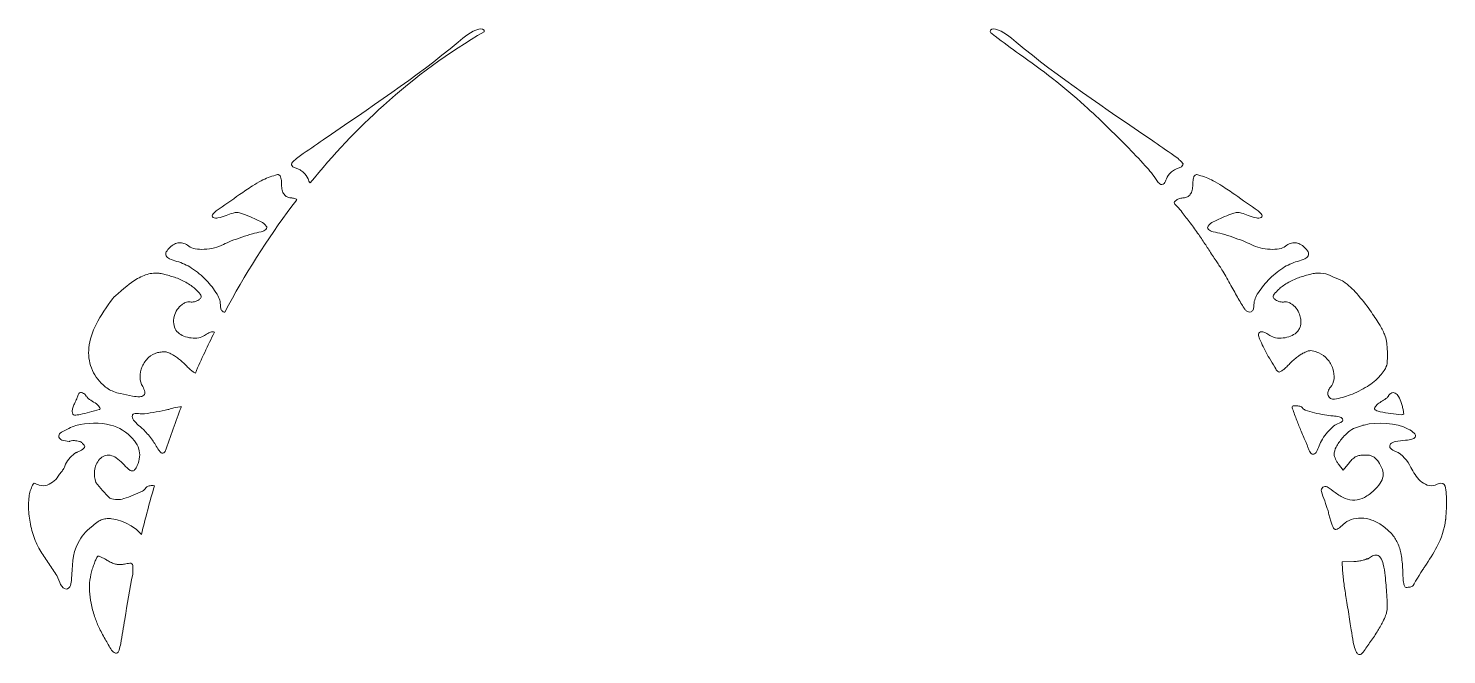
# Model space of a CAD drawing. Header units: millimetres. Extents: x 416 to 874, y -1963 to 60.
# Drawn here: x 447.8 to 842.2, y -1623.9 to -1449.8 of the extents above; entities that cross this region are included whole.
import ezdxf

# ---------------------------------------------------------------- set-up
doc = ezdxf.new("R2010")
doc.units = ezdxf.units.MM
doc.header["$MEASUREMENT"] = 0
doc.layers.add('Layer 1', color=7, linetype='Continuous')

msp = doc.modelspace()

# ---------------------------------------------------------------- linework, layer by layer
at = {"layer": 'Layer 1', "lineweight": 0}
for points, knots in [([(574.6, -1450.73), (574.6, -1450.75), (574.59, -1450.76), (574.58, -1450.78), (564.8, -1456.43), (555.37, -1463.32), (546.55, -1471.27), (539.36, -1477.74), (532.52, -1484.97), (526.14, -1492.81), (525.88, -1492.49), (525.74, -1492.07), (525.58, -1491.68), (525.3, -1491.01), (524.87, -1490.41), (524.35, -1489.91), (524.05, -1489.62), (523.72, -1489.37), (523.36, -1489.16), (522.74, -1488.79), (521.21, -1488.6), (520.96, -1487.81), (520.9, -1487.62), (520.95, -1487.41), (521.08, -1487.26), (521.36, -1486.93), (521.67, -1486.63), (521.99, -1486.35), (522.46, -1485.93), (522.96, -1485.55), (523.48, -1485.19), (525.57, -1483.74), (527.66, -1482.29), (529.75, -1480.85), (542.52, -1472.05), (555.42, -1463.63), (567.35, -1453.62), (569.09, -1452.16), (570.89, -1450.64), (573.07, -1450.02), (573.73, -1449.83), (574.76, -1450.06), (574.6, -1450.73)], [0, 0, 0, 0, 1, 1, 1, 2, 2, 2, 3, 3, 3, 4, 4, 4, 5, 5, 5, 6, 6, 6, 7, 7, 7, 8, 8, 8, 9, 9, 9, 10, 10, 10, 11, 11, 11, 12, 12, 12, 13, 13, 13, 14, 14, 14, 14]), ([(741.53, -1471.27), (735.73, -1466.05), (729.67, -1461.29), (723.43, -1457.03), (721.17, -1455.35), (718.9, -1453.68), (716.64, -1451.98), (716.33, -1451.74), (716.02, -1451.51), (715.71, -1451.27), (715.52, -1451.13), (715.31, -1450.96), (715.26, -1450.73), (715.1, -1450.06), (716.13, -1449.83), (716.79, -1450.02), (718.97, -1450.64), (720.77, -1452.16), (722.51, -1453.62), (734.44, -1463.63), (747.34, -1472.05), (760.11, -1480.85), (762.21, -1482.29), (764.3, -1483.74), (766.39, -1485.19), (766.9, -1485.55), (767.4, -1485.93), (767.87, -1486.35), (768.2, -1486.63), (768.5, -1486.93), (768.78, -1487.26), (768.92, -1487.41), (768.96, -1487.62), (768.9, -1487.81), (768.65, -1488.6), (767.13, -1488.79), (766.51, -1489.16), (766.15, -1489.37), (765.81, -1489.62), (765.51, -1489.91), (764.99, -1490.41), (764.56, -1491.01), (764.28, -1491.68), (764.1, -1492.11), (763.97, -1492.57), (763.65, -1492.91), (762.83, -1493.77), (762.05, -1492.78), (761.61, -1492.1), (760.66, -1490.65), (759.59, -1489.28), (758.42, -1488.01), (755, -1484.27), (751.44, -1480.66), (747.77, -1477.17), (745.72, -1475.14), (743.64, -1473.17), (741.53, -1471.27)], [0, 0, 0, 0, 1, 1, 1, 2, 2, 2, 3, 3, 3, 4, 4, 4, 5, 5, 5, 6, 6, 6, 7, 7, 7, 8, 8, 8, 9, 9, 9, 10, 10, 10, 11, 11, 11, 12, 12, 12, 13, 13, 13, 14, 14, 14, 15, 15, 15, 16, 16, 16, 17, 17, 17, 18, 18, 18, 19, 19, 19, 19]), ([(486.18, -1511.98), (486.44, -1511.51), (486.77, -1511.08), (487.16, -1510.71), (487.54, -1510.35), (487.97, -1510.04), (488.44, -1509.79), (488.85, -1509.58), (489.3, -1509.45), (489.75, -1509.42), (490.2, -1509.39), (490.65, -1509.45), (491.08, -1509.61), (491.56, -1509.78), (492.01, -1510.03), (492.41, -1510.34), (492.93, -1510.73), (493.53, -1510.99), (494.17, -1511.09), (495.02, -1511.23), (495.88, -1511.29), (496.74, -1511.25), (497.69, -1511.21), (498.63, -1511.08), (499.54, -1510.85), (500.41, -1510.64), (501.25, -1510.33), (502.05, -1509.93), (502.76, -1509.56), (503.5, -1509.23), (504.25, -1508.93), (505.2, -1508.56), (506.17, -1508.21), (507.14, -1507.88), (508.13, -1507.54), (509.12, -1507.23), (510.12, -1506.95), (510.92, -1506.72), (511.74, -1506.52), (512.57, -1506.36), (513.06, -1506.27), (513.51, -1506.04), (513.89, -1505.71), (514.15, -1505.48), (514.2, -1505.08), (513.98, -1504.79), (513.6, -1504.28), (513.1, -1503.87), (512.54, -1503.58), (511.51, -1503.06), (510.45, -1502.58), (509.38, -1502.14), (508.63, -1501.83), (507.86, -1501.54), (507.09, -1501.27), (506.7, -1501.13), (506.29, -1501.05), (505.88, -1501.03), (505.49, -1501.01), (505.11, -1501.06), (504.73, -1501.17), (504.09, -1501.37), (503.45, -1501.58), (502.82, -1501.82), (502.08, -1502.11), (501.33, -1502.33), (500.55, -1502.51), (500.1, -1502.61), (499.62, -1502.56), (499.19, -1502.37), (499.06, -1502.31), (498.97, -1502.2), (498.93, -1502.06), (498.89, -1501.92), (498.91, -1501.78), (498.99, -1501.66), (499.28, -1501.24), (499.65, -1500.87), (500.06, -1500.58), (502.21, -1499.06), (504.37, -1497.55), (506.53, -1496.05), (507.72, -1495.22), (508.93, -1494.41), (510.16, -1493.63), (510.95, -1493.12), (511.77, -1492.63), (512.59, -1492.18), (513.21, -1491.84), (513.84, -1491.55), (514.5, -1491.32), (515.19, -1491.08), (515.87, -1490.84), (516.56, -1490.6), (516.73, -1490.54), (516.91, -1490.5), (517.08, -1490.48), (517.2, -1490.46), (517.32, -1490.48), (517.42, -1490.54), (517.56, -1490.63), (517.69, -1490.73), (517.8, -1490.84), (517.88, -1490.92), (517.94, -1491.02), (517.97, -1491.13), (518.03, -1491.34), (518.07, -1491.54), (518.11, -1491.75), (518.15, -1492), (518.18, -1492.25), (518.2, -1492.51), (518.23, -1492.78), (518.24, -1493.05), (518.24, -1493.32), (518.24, -1493.83), (518.29, -1494.33), (518.41, -1494.82), (518.51, -1495.23), (518.68, -1495.62), (518.93, -1495.96), (519.14, -1496.26), (519.43, -1496.51), (519.75, -1496.68), (520.08, -1496.85), (520.45, -1496.94), (520.82, -1496.95), (520.97, -1496.95), (521.12, -1496.96), (521.27, -1496.99), (521.45, -1497.03), (521.64, -1497.08), (521.81, -1497.13), (522, -1497.19), (522.17, -1497.26), (522.35, -1497.33), (522.4, -1497.35), (522.45, -1497.39), (522.5, -1497.41), (522.04, -1498.02), (521.57, -1498.63), (521.11, -1499.24), (514.22, -1508.43), (507.99, -1518.27), (502.43, -1528.71), (502.29, -1528.71), (502.16, -1528.68), (502.03, -1528.62), (501.78, -1528.5), (501.58, -1528.3), (501.47, -1528.06), (501.33, -1527.77), (501.26, -1527.45), (501.26, -1527.13), (501.26, -1525.93), (500.93, -1524.75), (500.3, -1523.73), (499.43, -1522.33), (498.41, -1521.02), (497.26, -1519.84), (496.03, -1518.58), (494.67, -1517.45), (493.21, -1516.47), (491.95, -1515.63), (490.56, -1515), (489.09, -1514.61), (488.4, -1514.43), (487.72, -1514.19), (487.07, -1513.9), (486.67, -1513.72), (486.35, -1513.41), (486.16, -1513.02), (486, -1512.69), (486, -1512.3), (486.18, -1511.98)], [0, 0, 0, 0, 1, 1, 1, 2, 2, 2, 3, 3, 3, 4, 4, 4, 5, 5, 5, 6, 6, 6, 7, 7, 7, 8, 8, 8, 9, 9, 9, 10, 10, 10, 11, 11, 11, 12, 12, 12, 13, 13, 13, 14, 14, 14, 15, 15, 15, 16, 16, 16, 17, 17, 17, 18, 18, 18, 19, 19, 19, 20, 20, 20, 21, 21, 21, 22, 22, 22, 23, 23, 23, 24, 24, 24, 25, 25, 25, 26, 26, 26, 27, 27, 27, 28, 28, 28, 29, 29, 29, 30, 30, 30, 31, 31, 31, 32, 32, 32, 33, 33, 33, 34, 34, 34, 35, 35, 35, 36, 36, 36, 37, 37, 37, 38, 38, 38, 39, 39, 39, 40, 40, 40, 41, 41, 41, 42, 42, 42, 43, 43, 43, 44, 44, 44, 45, 45, 45, 46, 46, 46, 47, 47, 47, 48, 48, 48, 49, 49, 49, 50, 50, 50, 51, 51, 51, 52, 52, 52, 53, 53, 53, 54, 54, 54, 55, 55, 55, 56, 56, 56, 57, 57, 57, 58, 58, 58, 58]), ([(770.11, -1496.68), (770.44, -1496.51), (770.72, -1496.26), (770.93, -1495.96), (771.18, -1495.62), (771.36, -1495.23), (771.45, -1494.82), (771.57, -1494.33), (771.63, -1493.83), (771.63, -1493.32), (771.63, -1493.05), (771.64, -1492.78), (771.66, -1492.51), (771.68, -1492.25), (771.71, -1492), (771.75, -1491.75), (771.79, -1491.54), (771.84, -1491.34), (771.89, -1491.13), (771.92, -1491.02), (771.98, -1490.92), (772.06, -1490.84), (772.18, -1490.73), (772.31, -1490.63), (772.45, -1490.54), (772.55, -1490.48), (772.67, -1490.46), (772.78, -1490.48), (772.96, -1490.5), (773.13, -1490.54), (773.3, -1490.6), (773.99, -1490.84), (774.67, -1491.08), (775.36, -1491.32), (776.02, -1491.55), (776.66, -1491.84), (777.27, -1492.18), (778.1, -1492.63), (778.91, -1493.12), (779.71, -1493.63), (780.93, -1494.41), (782.14, -1495.22), (783.34, -1496.05), (785.5, -1497.55), (787.65, -1499.06), (789.8, -1500.58), (790.22, -1500.87), (790.58, -1501.24), (790.87, -1501.66), (790.95, -1501.78), (790.97, -1501.92), (790.94, -1502.06), (790.9, -1502.2), (790.8, -1502.31), (790.67, -1502.37), (790.25, -1502.56), (789.77, -1502.61), (789.31, -1502.51), (788.54, -1502.33), (787.78, -1502.11), (787.04, -1501.82), (786.41, -1501.58), (785.77, -1501.37), (785.13, -1501.17), (784.76, -1501.06), (784.37, -1501.01), (783.98, -1501.03), (783.57, -1501.05), (783.16, -1501.13), (782.77, -1501.27), (782, -1501.54), (781.24, -1501.83), (780.48, -1502.14), (779.41, -1502.58), (778.36, -1503.06), (777.33, -1503.58), (776.76, -1503.87), (776.27, -1504.28), (775.88, -1504.79), (775.67, -1505.08), (775.71, -1505.48), (775.98, -1505.71), (776.35, -1506.04), (776.81, -1506.27), (777.3, -1506.36), (778.12, -1506.52), (778.94, -1506.72), (779.75, -1506.95), (780.74, -1507.23), (781.74, -1507.54), (782.72, -1507.88), (783.69, -1508.21), (784.66, -1508.56), (785.62, -1508.93), (786.37, -1509.23), (787.1, -1509.56), (787.82, -1509.93), (788.61, -1510.33), (789.45, -1510.64), (790.32, -1510.85), (791.24, -1511.08), (792.18, -1511.21), (793.12, -1511.25), (793.98, -1511.29), (794.84, -1511.23), (795.69, -1511.09), (796.33, -1510.99), (796.93, -1510.73), (797.45, -1510.34), (797.86, -1510.03), (798.31, -1509.78), (798.78, -1509.61), (799.21, -1509.45), (799.66, -1509.39), (800.11, -1509.42), (800.57, -1509.45), (801.01, -1509.58), (801.42, -1509.79), (801.89, -1510.04), (802.32, -1510.35), (802.71, -1510.71), (803.1, -1511.08), (803.43, -1511.51), (803.68, -1511.98), (803.86, -1512.3), (803.87, -1512.69), (803.7, -1513.02), (803.51, -1513.41), (803.19, -1513.72), (802.79, -1513.9), (802.14, -1514.19), (801.46, -1514.43), (800.77, -1514.61), (799.31, -1515), (797.91, -1515.63), (796.65, -1516.47), (795.19, -1517.45), (793.83, -1518.58), (792.61, -1519.84), (791.46, -1521.02), (790.44, -1522.33), (789.57, -1523.73), (788.93, -1524.75), (788.6, -1525.93), (788.6, -1527.13), (788.6, -1527.45), (788.53, -1527.77), (788.4, -1528.06), (788.28, -1528.3), (788.08, -1528.5), (787.84, -1528.62), (787.6, -1528.73), (787.33, -1528.74), (787.08, -1528.66), (786.8, -1528.57), (786.54, -1528.4), (786.34, -1528.18), (786.17, -1528), (786.02, -1527.8), (785.88, -1527.6), (785.59, -1527.14), (785.31, -1526.68), (785.02, -1526.21), (784.69, -1525.66), (784.36, -1525.1), (784.04, -1524.54), (783.7, -1523.93), (783.37, -1523.33), (783.04, -1522.72), (782.69, -1522.07), (782.33, -1521.43), (781.97, -1520.79), (781.58, -1520.1), (781.19, -1519.43), (780.8, -1518.75), (780.43, -1518.13), (780.07, -1517.52), (779.69, -1516.91), (779.43, -1516.47), (779.16, -1516.04), (778.87, -1515.62), (778.61, -1515.23), (778.34, -1514.83), (778.08, -1514.44), (777.75, -1513.94), (777.43, -1513.44), (777.1, -1512.94), (776.76, -1512.43), (776.43, -1511.92), (776.09, -1511.4), (775.8, -1510.95), (775.51, -1510.5), (775.22, -1510.05), (774.58, -1509.07), (773.93, -1508.1), (773.26, -1507.14), (772.5, -1506.06), (771.72, -1504.98), (770.93, -1503.92), (770.2, -1502.94), (769.46, -1501.97), (768.71, -1501.01), (768.25, -1500.43), (767.77, -1499.88), (767.25, -1499.35), (767.04, -1499.13), (766.84, -1498.91), (766.64, -1498.67), (766.55, -1498.56), (766.49, -1498.42), (766.48, -1498.27), (766.46, -1498.15), (766.51, -1498.03), (766.6, -1497.94), (766.74, -1497.8), (766.9, -1497.67), (767.07, -1497.57), (767.21, -1497.48), (767.36, -1497.4), (767.51, -1497.33), (767.69, -1497.26), (767.87, -1497.19), (768.05, -1497.13), (768.23, -1497.08), (768.41, -1497.03), (768.59, -1496.99), (768.74, -1496.96), (768.89, -1496.95), (769.05, -1496.95), (769.42, -1496.94), (769.78, -1496.85), (770.11, -1496.68)], [0, 0, 0, 0, 1, 1, 1, 2, 2, 2, 3, 3, 3, 4, 4, 4, 5, 5, 5, 6, 6, 6, 7, 7, 7, 8, 8, 8, 9, 9, 9, 10, 10, 10, 11, 11, 11, 12, 12, 12, 13, 13, 13, 14, 14, 14, 15, 15, 15, 16, 16, 16, 17, 17, 17, 18, 18, 18, 19, 19, 19, 20, 20, 20, 21, 21, 21, 22, 22, 22, 23, 23, 23, 24, 24, 24, 25, 25, 25, 26, 26, 26, 27, 27, 27, 28, 28, 28, 29, 29, 29, 30, 30, 30, 31, 31, 31, 32, 32, 32, 33, 33, 33, 34, 34, 34, 35, 35, 35, 36, 36, 36, 37, 37, 37, 38, 38, 38, 39, 39, 39, 40, 40, 40, 41, 41, 41, 42, 42, 42, 43, 43, 43, 44, 44, 44, 45, 45, 45, 46, 46, 46, 47, 47, 47, 48, 48, 48, 49, 49, 49, 50, 50, 50, 51, 51, 51, 52, 52, 52, 53, 53, 53, 54, 54, 54, 55, 55, 55, 56, 56, 56, 57, 57, 57, 58, 58, 58, 59, 59, 59, 60, 60, 60, 61, 61, 61, 62, 62, 62, 63, 63, 63, 64, 64, 64, 65, 65, 65, 66, 66, 66, 67, 67, 67, 68, 68, 68, 69, 69, 69, 70, 70, 70, 71, 71, 71, 72, 72, 72, 73, 73, 73, 74, 74, 74, 75, 75, 75, 76, 76, 76, 77, 77, 77, 77]), ([(464.65, -1538.61), (464.91, -1536.35), (465.58, -1534.15), (466.64, -1532.13), (467.97, -1529.59), (469.54, -1527.17), (471.32, -1524.92), (471.79, -1524.32), (475.21, -1521.43), (476.45, -1520.51), (477.55, -1519.69), (478.75, -1519.01), (480.02, -1518.5), (481.11, -1518.05), (482.28, -1517.83), (483.45, -1517.85), (483.77, -1517.85), (484.08, -1517.88), (484.39, -1517.94), (484.86, -1518.03), (485.33, -1518.13), (485.79, -1518.24), (486.31, -1518.37), (486.83, -1518.51), (487.35, -1518.67), (487.86, -1518.82), (488.36, -1518.98), (488.86, -1519.16), (489.37, -1519.35), (489.88, -1519.56), (490.37, -1519.8), (490.91, -1520.06), (491.44, -1520.35), (491.96, -1520.65), (492.45, -1520.94), (492.93, -1521.25), (493.4, -1521.58), (493.76, -1521.84), (494.09, -1522.12), (494.4, -1522.44), (494.81, -1522.84), (495.2, -1523.26), (495.59, -1523.68), (495.74, -1523.85), (495.85, -1524.04), (495.91, -1524.26), (495.95, -1524.42), (495.91, -1524.6), (495.8, -1524.73), (495.62, -1524.94), (495.42, -1525.13), (495.2, -1525.3), (495.03, -1525.42), (494.85, -1525.53), (494.66, -1525.61), (494.44, -1525.7), (494.23, -1525.77), (494, -1525.82), (493.79, -1525.87), (493.57, -1525.9), (493.34, -1525.91), (493.16, -1525.92), (492.97, -1525.9), (492.78, -1525.85), (492.58, -1525.8), (492.36, -1525.79), (492.16, -1525.83), (491.91, -1525.87), (491.66, -1525.95), (491.43, -1526.06), (491.16, -1526.18), (490.9, -1526.34), (490.66, -1526.52), (490.38, -1526.73), (490.12, -1526.95), (489.88, -1527.19), (489.38, -1527.69), (488.99, -1528.27), (488.7, -1528.9), (488.42, -1529.55), (488.25, -1530.24), (488.21, -1530.95), (488.17, -1531.61), (488.25, -1532.28), (488.46, -1532.91), (488.65, -1533.48), (488.99, -1533.99), (489.43, -1534.4), (489.91, -1534.83), (490.45, -1535.16), (491.05, -1535.39), (491.71, -1535.65), (492.41, -1535.82), (493.12, -1535.9), (493.81, -1535.97), (494.5, -1535.95), (495.19, -1535.85), (495.76, -1535.75), (496.31, -1535.53), (496.78, -1535.2), (497.17, -1534.93), (497.57, -1534.69), (498, -1534.48), (498.32, -1534.33), (498.66, -1534.22), (499.02, -1534.19), (499.21, -1534.16), (499.4, -1534.2), (499.57, -1534.28), (497.71, -1538), (495.94, -1541.79), (494.26, -1545.64), (494.02, -1545.53), (493.79, -1545.4), (493.57, -1545.25), (493.28, -1545.06), (493.01, -1544.85), (492.75, -1544.61), (492.46, -1544.35), (492.18, -1544.07), (491.91, -1543.78), (491.61, -1543.45), (491.29, -1543.14), (490.97, -1542.84), (490.6, -1542.5), (490.23, -1542.18), (489.84, -1541.87), (489.47, -1541.58), (489.1, -1541.3), (488.71, -1541.03), (488.41, -1540.81), (488.1, -1540.62), (487.77, -1540.46), (487.37, -1540.25), (486.95, -1540.06), (486.53, -1539.9), (486.25, -1539.79), (485.96, -1539.73), (485.66, -1539.72), (485.45, -1539.72), (485.24, -1539.75), (485.03, -1539.79), (484.6, -1539.81), (484.17, -1539.87), (483.75, -1539.98), (482.82, -1540.21), (481.96, -1540.68), (481.26, -1541.34), (480.5, -1542.05), (479.9, -1542.9), (479.48, -1543.85), (479.07, -1544.78), (478.86, -1545.79), (478.86, -1546.81), (478.86, -1547.74), (479.12, -1548.64), (479.61, -1549.43), (479.88, -1549.87), (480.08, -1550.35), (480.2, -1550.85), (480.27, -1551.2), (480.16, -1551.56), (479.91, -1551.8), (479.61, -1552.08), (479.21, -1552.24), (478.8, -1552.24), (478.13, -1552.24), (477.46, -1552.18), (476.8, -1552.06), (475.66, -1551.84), (474.53, -1551.62), (473.4, -1551.37), (472.74, -1551.22), (472.08, -1551.03), (471.45, -1550.79), (470.95, -1550.6), (470.47, -1550.35), (470.02, -1550.06), (469.51, -1549.72), (469.04, -1549.35), (468.59, -1548.95), (467.16, -1547.65), (466.06, -1546.04), (465.36, -1544.23), (464.68, -1542.44), (464.43, -1540.52), (464.65, -1538.61)], [0, 0, 0, 0, 1, 1, 1, 2, 2, 2, 3, 3, 3, 4, 4, 4, 5, 5, 5, 6, 6, 6, 7, 7, 7, 8, 8, 8, 9, 9, 9, 10, 10, 10, 11, 11, 11, 12, 12, 12, 13, 13, 13, 14, 14, 14, 15, 15, 15, 16, 16, 16, 17, 17, 17, 18, 18, 18, 19, 19, 19, 20, 20, 20, 21, 21, 21, 22, 22, 22, 23, 23, 23, 24, 24, 24, 25, 25, 25, 26, 26, 26, 27, 27, 27, 28, 28, 28, 29, 29, 29, 30, 30, 30, 31, 31, 31, 32, 32, 32, 33, 33, 33, 34, 34, 34, 35, 35, 35, 36, 36, 36, 37, 37, 37, 38, 38, 38, 39, 39, 39, 40, 40, 40, 41, 41, 41, 42, 42, 42, 43, 43, 43, 44, 44, 44, 45, 45, 45, 46, 46, 46, 47, 47, 47, 48, 48, 48, 49, 49, 49, 50, 50, 50, 51, 51, 51, 52, 52, 52, 53, 53, 53, 54, 54, 54, 55, 55, 55, 56, 56, 56, 57, 57, 57, 58, 58, 58, 59, 59, 59, 60, 60, 60, 61, 61, 61, 62, 62, 62, 62]), ([(805.47, -1517.94), (805.78, -1517.88), (806.09, -1517.85), (806.41, -1517.85), (807.42, -1517.84), (808.43, -1518), (809.38, -1518.32), (809.86, -1518.61), (813.1, -1519.87), (813.55, -1520.2), (814.88, -1521.19), (816.11, -1522.32), (817.22, -1523.56), (818.56, -1525.06), (819.81, -1526.64), (820.98, -1528.29), (821.86, -1529.54), (822.71, -1530.82), (823.53, -1532.12), (824.08, -1533), (824.55, -1533.93), (824.94, -1534.88), (825.19, -1535.51), (825.39, -1536.16), (825.53, -1536.82), (825.49, -1536.84), (825.79, -1539.64), (825.78, -1540.61), (825.78, -1541.31), (825.74, -1542), (825.68, -1542.69), (825.66, -1542.94), (825.62, -1543.19), (825.56, -1543.44), (825.53, -1543.54), (825.5, -1543.64), (825.47, -1543.74), (825.32, -1544.16), (825.11, -1544.55), (824.86, -1544.92), (824.5, -1545.42), (824.12, -1545.9), (823.71, -1546.37), (822.68, -1547.53), (821.49, -1548.54), (820.18, -1549.36), (818.66, -1550.3), (817.06, -1551.09), (815.39, -1551.72), (813.98, -1552.26), (812.52, -1552.65), (811.03, -1552.88), (810.27, -1553), (809.52, -1552.57), (809.25, -1551.85), (809.19, -1551.69), (809.16, -1551.51), (809.16, -1551.34), (809.17, -1551.14), (809.2, -1550.93), (809.26, -1550.74), (809.32, -1550.52), (809.4, -1550.32), (809.51, -1550.13), (809.61, -1549.93), (809.74, -1549.75), (809.89, -1549.59), (810.46, -1548.96), (810.81, -1548.16), (810.9, -1547.3), (810.99, -1546.34), (810.88, -1545.36), (810.57, -1544.44), (810.23, -1543.45), (809.71, -1542.55), (809.02, -1541.77), (808.37, -1541.02), (807.56, -1540.43), (806.65, -1540.05), (806.2, -1539.86), (805.74, -1539.69), (805.27, -1539.54), (804.98, -1539.45), (804.68, -1539.41), (804.38, -1539.41), (804.08, -1539.42), (803.79, -1539.48), (803.51, -1539.59), (803.09, -1539.75), (802.68, -1539.94), (802.27, -1540.15), (801.95, -1540.32), (801.64, -1540.51), (801.34, -1540.72), (800.96, -1540.99), (800.58, -1541.27), (800.22, -1541.57), (799.83, -1541.88), (799.46, -1542.2), (799.1, -1542.53), (798.77, -1542.83), (798.46, -1543.15), (798.16, -1543.47), (797.89, -1543.76), (797.61, -1544.04), (797.32, -1544.31), (797.06, -1544.54), (796.79, -1544.75), (796.51, -1544.95), (796.29, -1545.09), (796.06, -1545.23), (795.82, -1545.34), (795.69, -1545.4), (795.55, -1545.39), (795.43, -1545.32), (795.11, -1545.12), (794.85, -1544.83), (794.68, -1544.49), (794.08, -1543.33), (792.41, -1540.73), (792.28, -1540.46), (791.57, -1539.03), (790.87, -1537.59), (790.19, -1536.14), (790, -1535.74), (789.9, -1535.29), (789.9, -1534.85), (789.9, -1534.64), (790.01, -1534.45), (790.18, -1534.34), (790.38, -1534.21), (790.61, -1534.16), (790.84, -1534.19), (791.2, -1534.22), (791.54, -1534.33), (791.87, -1534.48), (792.29, -1534.69), (792.69, -1534.93), (793.08, -1535.2), (793.56, -1535.53), (794.1, -1535.75), (794.67, -1535.85), (795.36, -1535.95), (796.05, -1535.97), (796.74, -1535.9), (797.45, -1535.82), (798.15, -1535.65), (798.82, -1535.39), (799.41, -1535.16), (799.96, -1534.83), (800.43, -1534.4), (800.72, -1534.14), (800.95, -1533.83), (801.14, -1533.5), (801.33, -1533.22), (801.48, -1532.92), (801.59, -1532.6), (801.8, -1531.97), (801.67, -1530.36), (801.6, -1530.43), (801.52, -1529.91), (801.37, -1529.39), (801.16, -1528.9), (800.88, -1528.27), (800.48, -1527.69), (799.99, -1527.19), (799.74, -1526.95), (799.48, -1526.73), (799.21, -1526.52), (798.97, -1526.34), (798.71, -1526.18), (798.43, -1526.06), (798.2, -1525.95), (797.96, -1525.87), (797.71, -1525.83), (797.5, -1525.79), (797.28, -1525.8), (797.08, -1525.85), (796.9, -1525.9), (796.71, -1525.92), (796.52, -1525.91), (796.3, -1525.9), (796.08, -1525.87), (795.86, -1525.82), (795.64, -1525.77), (795.42, -1525.7), (795.21, -1525.61), (795.02, -1525.53), (794.83, -1525.42), (794.67, -1525.3), (794.44, -1525.13), (794.24, -1524.94), (794.06, -1524.73), (793.95, -1524.6), (793.91, -1524.42), (793.96, -1524.26), (794.02, -1524.04), (794.13, -1523.85), (794.28, -1523.68), (794.66, -1523.26), (795.06, -1522.84), (795.46, -1522.44), (795.77, -1522.12), (796.11, -1521.84), (796.47, -1521.58), (796.93, -1521.25), (797.41, -1520.94), (797.9, -1520.65), (798.42, -1520.35), (798.95, -1520.06), (799.49, -1519.8), (799.99, -1519.56), (800.49, -1519.35), (801.01, -1519.16), (801.51, -1518.98), (802.01, -1518.82), (802.51, -1518.67), (803.03, -1518.51), (803.55, -1518.37), (804.07, -1518.24), (804.54, -1518.13), (805, -1518.03), (805.47, -1517.94)], [0, 0, 0, 0, 1, 1, 1, 2, 2, 2, 3, 3, 3, 4, 4, 4, 5, 5, 5, 6, 6, 6, 7, 7, 7, 8, 8, 8, 9, 9, 9, 10, 10, 10, 11, 11, 11, 12, 12, 12, 13, 13, 13, 14, 14, 14, 15, 15, 15, 16, 16, 16, 17, 17, 17, 18, 18, 18, 19, 19, 19, 20, 20, 20, 21, 21, 21, 22, 22, 22, 23, 23, 23, 24, 24, 24, 25, 25, 25, 26, 26, 26, 27, 27, 27, 28, 28, 28, 29, 29, 29, 30, 30, 30, 31, 31, 31, 32, 32, 32, 33, 33, 33, 34, 34, 34, 35, 35, 35, 36, 36, 36, 37, 37, 37, 38, 38, 38, 39, 39, 39, 40, 40, 40, 41, 41, 41, 42, 42, 42, 43, 43, 43, 44, 44, 44, 45, 45, 45, 46, 46, 46, 47, 47, 47, 48, 48, 48, 49, 49, 49, 50, 50, 50, 51, 51, 51, 52, 52, 52, 53, 53, 53, 54, 54, 54, 55, 55, 55, 56, 56, 56, 57, 57, 57, 58, 58, 58, 59, 59, 59, 60, 60, 60, 61, 61, 61, 62, 62, 62, 63, 63, 63, 64, 64, 64, 65, 65, 65, 66, 66, 66, 67, 67, 67, 68, 68, 68, 69, 69, 69, 70, 70, 70, 71, 71, 71, 72, 72, 72, 73, 73, 73, 74, 74, 74, 74]), ([(460.18, -1555.31), (460.28, -1554.93), (460.43, -1554.57), (460.61, -1554.23), (460.7, -1554.06), (460.79, -1553.89), (460.87, -1553.71), (460.96, -1553.51), (461.06, -1553.3), (461.14, -1553.09), (461.23, -1552.89), (461.31, -1552.68), (461.39, -1552.47), (461.45, -1552.3), (461.51, -1552.13), (461.57, -1551.95), (461.61, -1551.8), (461.68, -1551.65), (461.76, -1551.52), (461.83, -1551.39), (461.92, -1551.28), (462.02, -1551.18), (462.38, -1551.03), (462.78, -1551.03), (463.19, -1551.31), (463.47, -1551.5), (463.69, -1551.76), (463.9, -1552.03), (463.99, -1552.13), (464.08, -1552.24), (464.16, -1552.35), (464.99, -1553.32), (466.18, -1553.64), (467.06, -1554.51), (467.35, -1554.8), (467.72, -1555.22), (467.77, -1555.62), (467.72, -1555.71), (467.64, -1555.78), (467.54, -1555.81), (466.64, -1556.07), (465.73, -1556.31), (464.82, -1556.55), (463.95, -1556.78), (463.08, -1556.99), (462.2, -1557.17), (461.68, -1557.28), (461.16, -1557.34), (460.63, -1557.34), (460.44, -1557.34), (460.28, -1557.23), (460.2, -1557.06), (460.09, -1556.84), (460.03, -1556.59), (460.03, -1556.33), (460.03, -1555.99), (460.08, -1555.64), (460.18, -1555.31)], [0, 0, 0, 0, 1, 1, 1, 2, 2, 2, 3, 3, 3, 4, 4, 4, 5, 5, 5, 6, 6, 6, 7, 7, 7, 8, 8, 8, 9, 9, 9, 10, 10, 10, 11, 11, 11, 12, 12, 12, 13, 13, 13, 14, 14, 14, 15, 15, 15, 16, 16, 16, 17, 17, 17, 18, 18, 18, 19, 19, 19, 19]), ([(826.07, -1551.89), (826.25, -1551.68), (826.44, -1551.47), (826.67, -1551.31), (827.57, -1550.69), (828.42, -1551.4), (828.87, -1552.2), (829.2, -1552.8), (829.47, -1553.43), (829.66, -1554.08), (829.78, -1554.47), (829.88, -1554.85), (829.98, -1555.24), (830.06, -1555.58), (830.14, -1555.92), (830.2, -1556.26), (830.24, -1556.51), (830.28, -1556.76), (830.32, -1557.02), (830.32, -1557.02), (830.32, -1557.02), (830.31, -1557.02), (830.14, -1557.2), (829.9, -1557.28), (829.66, -1557.26), (828.65, -1557.15), (827.65, -1557.03), (826.65, -1556.89), (825.68, -1556.76), (824.71, -1556.61), (823.75, -1556.44), (823.33, -1556.36), (822.92, -1556.21), (822.55, -1555.98), (822.41, -1555.89), (822.29, -1555.78), (822.2, -1555.64), (822.17, -1555.58), (822.14, -1555.52), (822.14, -1555.45), (822.25, -1555.11), (822.55, -1554.76), (822.81, -1554.51), (823.55, -1553.77), (824.53, -1553.42), (825.31, -1552.73), (825.34, -1552.72), (825.37, -1552.71), (825.4, -1552.7), (825.5, -1552.64), (825.59, -1552.56), (825.68, -1552.48), (825.77, -1552.38), (825.86, -1552.28), (825.93, -1552.16), (825.99, -1552.08), (826.03, -1551.99), (826.07, -1551.89)], [0, 0, 0, 0, 1, 1, 1, 2, 2, 2, 3, 3, 3, 4, 4, 4, 5, 5, 5, 6, 6, 6, 7, 7, 7, 8, 8, 8, 9, 9, 9, 10, 10, 10, 11, 11, 11, 12, 12, 12, 13, 13, 13, 14, 14, 14, 15, 15, 15, 16, 16, 16, 17, 17, 17, 18, 18, 18, 19, 19, 19, 19]), ([(485.87, -1567.47), (485.82, -1567.54), (485.76, -1567.6), (485.7, -1567.67), (485.57, -1567.81), (485.39, -1567.9), (485.2, -1567.93), (485.03, -1567.96), (484.85, -1567.91), (484.71, -1567.79), (484.48, -1567.6), (484.27, -1567.37), (484.11, -1567.12), (483.78, -1566.61), (483.46, -1566.09), (483.15, -1565.56), (482.89, -1565.12), (482.61, -1564.69), (482.31, -1564.28), (481.95, -1563.79), (481.57, -1563.32), (481.19, -1562.86), (480.8, -1562.41), (480.4, -1561.97), (479.98, -1561.54), (479.64, -1561.19), (479.27, -1560.86), (478.89, -1560.55), (478.31, -1560.08), (477.78, -1559.57), (477.3, -1559.01), (476.98, -1558.64), (476.77, -1558.18), (476.72, -1557.69), (476.68, -1557.37), (476.87, -1557.07), (477.18, -1556.96), (477.59, -1556.83), (478.03, -1556.81), (478.46, -1556.91), (478.99, -1557.03), (479.54, -1557.06), (480.09, -1556.99), (481.18, -1556.84), (482.27, -1556.67), (483.36, -1556.47), (484.45, -1556.27), (485.54, -1556.05), (486.63, -1555.8), (487.03, -1555.71), (489.34, -1554.98), (490.37, -1555.03), (488.78, -1559.11), (487.28, -1563.25), (485.87, -1567.47)], [0, 0, 0, 0, 1, 1, 1, 2, 2, 2, 3, 3, 3, 4, 4, 4, 5, 5, 5, 6, 6, 6, 7, 7, 7, 8, 8, 8, 9, 9, 9, 10, 10, 10, 11, 11, 11, 12, 12, 12, 13, 13, 13, 14, 14, 14, 15, 15, 15, 16, 16, 16, 17, 17, 17, 18, 18, 18, 18]), ([(799.34, -1555.56), (799.27, -1555.39), (799.24, -1555.21), (799.24, -1555.03), (799.24, -1554.87), (799.36, -1554.74), (799.52, -1554.73), (799.86, -1554.71), (800.2, -1554.71), (800.54, -1554.74), (800.91, -1554.77), (801.27, -1554.83), (801.62, -1554.93), (801.82, -1554.98), (802, -1555.11), (802.11, -1555.29), (802.29, -1555.59), (802.57, -1555.81), (802.9, -1555.92), (803.75, -1556.2), (804.6, -1556.45), (805.46, -1556.68), (806.39, -1556.93), (807.32, -1557.13), (808.26, -1557.3), (809.05, -1557.44), (809.85, -1557.53), (810.65, -1557.56), (811.22, -1557.59), (811.79, -1557.67), (812.34, -1557.8), (812.71, -1557.88), (813.03, -1558.09), (813.26, -1558.38), (813.42, -1558.57), (813.41, -1558.86), (813.23, -1559.04), (812.97, -1559.3), (812.65, -1559.49), (812.29, -1559.6), (811.75, -1559.78), (811.24, -1560.06), (810.8, -1560.42), (810.2, -1560.92), (809.64, -1561.46), (809.12, -1562.05), (808.59, -1562.66), (808.09, -1563.31), (807.66, -1564), (807.28, -1564.59), (806.98, -1565.22), (806.76, -1565.89), (806.57, -1566.47), (806.33, -1567.03), (806.04, -1567.56), (805.88, -1567.87), (805.59, -1568.1), (805.24, -1568.2), (804.95, -1568.28), (804.64, -1568.17), (804.46, -1567.93), (804.17, -1567.56), (803.94, -1567.14), (803.78, -1566.69), (803.68, -1566.42), (803.58, -1566.16), (803.48, -1565.89), (803.37, -1565.59), (803.25, -1565.3), (803.13, -1565), (803.01, -1564.73), (802.9, -1564.45), (802.78, -1564.17), (802.69, -1563.96), (802.59, -1563.75), (802.5, -1563.54), (802.23, -1562.98), (801.98, -1562.41), (801.75, -1561.83), (801.35, -1560.82), (800.96, -1559.82), (800.57, -1558.81), (800.16, -1557.73), (799.75, -1556.64), (799.34, -1555.56)], [0, 0, 0, 0, 1, 1, 1, 2, 2, 2, 3, 3, 3, 4, 4, 4, 5, 5, 5, 6, 6, 6, 7, 7, 7, 8, 8, 8, 9, 9, 9, 10, 10, 10, 11, 11, 11, 12, 12, 12, 13, 13, 13, 14, 14, 14, 15, 15, 15, 16, 16, 16, 17, 17, 17, 18, 18, 18, 19, 19, 19, 20, 20, 20, 21, 21, 21, 22, 22, 22, 23, 23, 23, 24, 24, 24, 25, 25, 25, 26, 26, 26, 27, 27, 27, 28, 28, 28, 28]), ([(461.64, -1592.85), (459.96, -1596.1), (460.06, -1599.38), (459.83, -1602.91), (459.76, -1603.84), (459.62, -1605.73), (458.29, -1605.68), (457.74, -1605.66), (457.22, -1605.12), (456.77, -1604.46), (456.44, -1603.62), (456.11, -1602.77), (455.76, -1601.93), (455.76, -1601.93), (455.76, -1601.93), (455.76, -1601.93), (454.98, -1600.84), (454.22, -1599.73), (453.47, -1598.62), (452.73, -1597.52), (452, -1596.41), (451.29, -1595.29), (450.88, -1594.64), (450.52, -1593.96), (450.2, -1593.26), (449.56, -1591.83), (449.05, -1590.35), (448.66, -1588.83), (448.28, -1587.32), (448.03, -1585.78), (447.92, -1584.22), (447.82, -1582.82), (447.85, -1581.41), (448.01, -1580.02), (448.14, -1578.9), (448.48, -1577.82), (449.01, -1576.83), (449.12, -1576.64), (449.25, -1576.45), (449.39, -1576.28), (449.86, -1576.35), (450.35, -1576.62), (450.82, -1576.78), (452.26, -1577.28), (453.89, -1576.65), (455, -1575.61), (455.58, -1575.08), (456.05, -1574.45), (456.48, -1573.78), (456.6, -1573.63), (456.74, -1573.48), (456.86, -1573.32), (457.08, -1573.04), (457.29, -1572.75), (457.49, -1572.46), (457.65, -1572.21), (458.06, -1571.43), (458.06, -1571.28), (458.06, -1571.19), (458.08, -1571.1), (458.12, -1571.02), (458.11, -1571.01), (458.1, -1571), (458.1, -1570.98), (458.88, -1569.72), (459.86, -1568.47), (461.14, -1567.74), (461.15, -1567.76), (461.17, -1567.78), (461.18, -1567.8), (461.24, -1567.74), (461.31, -1567.68), (461.37, -1567.62), (461.52, -1567.54), (461.68, -1567.47), (461.83, -1567.41), (462.36, -1567.21), (462.85, -1566.92), (463.28, -1566.54), (463.4, -1566.43), (463.48, -1566.28), (463.48, -1566.12), (463.49, -1565.96), (463.43, -1565.8), (463.31, -1565.68), (463.2, -1565.56), (463.07, -1565.46), (462.93, -1565.37), (462.9, -1565.25), (462.85, -1565.15), (462.76, -1565.07), (462.55, -1564.85), (462.28, -1564.7), (461.99, -1564.63), (461.54, -1564.52), (461.08, -1564.45), (460.62, -1564.41), (460.12, -1564.37), (459.22, -1564.57), (459.27, -1564.65), (459.23, -1564.65), (459.18, -1564.64), (459.13, -1564.64), (458.45, -1564.6), (457.78, -1564.48), (457.12, -1564.28), (456.73, -1564.16), (456.43, -1563.84), (456.33, -1563.44), (456.24, -1563.05), (456.37, -1562.63), (456.67, -1562.36), (456.92, -1562.13), (458.54, -1561.29), (459.05, -1561.03), (459.68, -1560.72), (460.34, -1560.45), (461.01, -1560.22), (464.13, -1559.41), (467.88, -1559.4), (470.61, -1560.09), (473.02, -1560.71), (475.23, -1562.08), (476.85, -1563.96), (476.85, -1563.95), (476.85, -1563.93), (476.84, -1563.92), (477.01, -1564.12), (477.18, -1564.32), (477.34, -1564.53), (477.86, -1565.2), (478.27, -1565.96), (478.53, -1566.77), (478.76, -1567.48), (478.84, -1568.23), (478.76, -1568.97), (478.67, -1569.79), (478.44, -1570.59), (478.1, -1571.34), (477.9, -1571.78), (477.66, -1572.2), (477.37, -1572.58), (477.2, -1572.8), (476.93, -1572.91), (476.65, -1572.87), (476.31, -1572.82), (475.99, -1572.66), (475.73, -1572.42), (475.15, -1571.88), (474.58, -1571.31), (474.03, -1570.72), (473.49, -1570.15), (472.9, -1569.65), (472.26, -1569.21), (471.75, -1568.86), (471.16, -1568.62), (470.55, -1568.51), (470.02, -1568.42), (469.48, -1568.47), (468.98, -1568.65), (468.47, -1568.85), (468.01, -1569.17), (467.64, -1569.58), (466.83, -1570.48), (466.33, -1571.62), (466.22, -1572.83), (466.12, -1573.93), (466.25, -1575.03), (466.6, -1576.06), (467.79, -1577.62), (469.08, -1579.1), (470.5, -1580.44), (471.14, -1580.7), (471.84, -1580.84), (472.54, -1580.84), (473.15, -1580.84), (473.77, -1580.75), (474.35, -1580.56), (475.25, -1580.29), (476.13, -1579.97), (477, -1579.61), (477.85, -1579.26), (478.69, -1578.88), (479.51, -1578.47), (479.91, -1578.27), (480.25, -1577.96), (480.48, -1577.58), (480.54, -1577.47), (480.63, -1577.39), (480.73, -1577.32), (480.86, -1577.24), (481.01, -1577.17), (481.16, -1577.11), (481.32, -1577.05), (481.5, -1577), (481.68, -1576.97), (481.85, -1576.94), (482.03, -1576.92), (482.21, -1576.92), (482.43, -1576.92), (482.64, -1576.94), (482.85, -1576.98), (482.86, -1576.98), (482.87, -1576.99), (482.88, -1576.99), (481.57, -1581.45), (480.36, -1585.96), (479.27, -1590.51), (475.71, -1586.43), (470.82, -1586.18), (470.67, -1586.08), (470.25, -1586.09), (469.83, -1586.11), (469.4, -1586.15), (468.96, -1586.2), (468.52, -1586.3), (468.1, -1586.47), (467.67, -1586.64), (467.27, -1586.87), (466.9, -1587.15), (466.37, -1587.55), (465.87, -1587.98), (465.37, -1588.43), (463.81, -1589.58), (462.53, -1591.12), (461.64, -1592.85)], [0, 0, 0, 0, 1, 1, 1, 2, 2, 2, 3, 3, 3, 4, 4, 4, 5, 5, 5, 6, 6, 6, 7, 7, 7, 8, 8, 8, 9, 9, 9, 10, 10, 10, 11, 11, 11, 12, 12, 12, 13, 13, 13, 14, 14, 14, 15, 15, 15, 16, 16, 16, 17, 17, 17, 18, 18, 18, 19, 19, 19, 20, 20, 20, 21, 21, 21, 22, 22, 22, 23, 23, 23, 24, 24, 24, 25, 25, 25, 26, 26, 26, 27, 27, 27, 28, 28, 28, 29, 29, 29, 30, 30, 30, 31, 31, 31, 32, 32, 32, 33, 33, 33, 34, 34, 34, 35, 35, 35, 36, 36, 36, 37, 37, 37, 38, 38, 38, 39, 39, 39, 40, 40, 40, 41, 41, 41, 42, 42, 42, 43, 43, 43, 44, 44, 44, 45, 45, 45, 46, 46, 46, 47, 47, 47, 48, 48, 48, 49, 49, 49, 50, 50, 50, 51, 51, 51, 52, 52, 52, 53, 53, 53, 54, 54, 54, 55, 55, 55, 56, 56, 56, 57, 57, 57, 58, 58, 58, 59, 59, 59, 60, 60, 60, 61, 61, 61, 62, 62, 62, 63, 63, 63, 64, 64, 64, 65, 65, 65, 66, 66, 66, 67, 67, 67, 68, 68, 68, 69, 69, 69, 70, 70, 70, 71, 71, 71, 72, 72, 72, 73, 73, 73, 74, 74, 74, 75, 75, 75, 75]), ([(831.56, -1561.22), (832.15, -1561.53), (832.7, -1561.91), (833.2, -1562.36), (833.43, -1562.57), (833.56, -1562.87), (833.56, -1563.17), (833.45, -1563.55), (833.17, -1563.86), (832.78, -1563.98), (832.14, -1564.18), (831.47, -1564.3), (830.79, -1564.33), (829.84, -1564.39), (828.9, -1564.49), (827.97, -1564.66), (827.46, -1564.75), (826.99, -1565), (826.62, -1565.37), (826.51, -1565.49), (826.45, -1565.65), (826.46, -1565.81), (826.4, -1565.9), (826.38, -1566.01), (826.38, -1566.12), (826.39, -1566.28), (826.46, -1566.43), (826.58, -1566.54), (827.01, -1566.92), (827.5, -1567.21), (828.03, -1567.41), (829.99, -1568.16), (831.31, -1570.12), (832.28, -1571.87), (833.03, -1573.19), (833.74, -1574.58), (834.86, -1575.61), (835.97, -1576.65), (837.61, -1577.28), (839.04, -1576.78), (839.74, -1576.55), (840.46, -1576.06), (841.13, -1576.35), (841.76, -1576.62), (841.93, -1577.42), (842, -1578.1), (842.09, -1578.94), (842.15, -1579.77), (842.19, -1580.6), (842.22, -1582.43), (842.15, -1584.26), (841.97, -1586.08), (841.96, -1586.17), (841.95, -1586.27), (841.94, -1586.36), (841.57, -1588.96), (840.81, -1591.5), (839.53, -1593.93), (838.53, -1595.82), (837.35, -1597.62), (836.18, -1599.42), (835.98, -1599.69), (835.79, -1599.96), (835.59, -1600.23), (835.25, -1600.68), (832.83, -1604.82), (832.76, -1604.9), (832.73, -1604.93), (832.28, -1605.11), (832.08, -1605.13), (831.7, -1605.18), (831.32, -1605.22), (830.93, -1605.25), (830.77, -1605.27), (830.62, -1605.17), (830.56, -1605.02), (830.44, -1604.72), (830.35, -1604.42), (830.29, -1604.11), (830.19, -1603.61), (830.13, -1603.11), (830.1, -1602.6), (830.04, -1601.83), (830.01, -1601.06), (829.99, -1600.29), (829.94, -1598.87), (829.81, -1597.47), (829.57, -1596.08), (829.39, -1594.97), (829.05, -1593.89), (828.58, -1592.86), (828.14, -1591.92), (827.57, -1591.06), (826.87, -1590.29), (826.1, -1589.45), (825.25, -1588.7), (824.31, -1588.05), (823.4, -1587.43), (822.42, -1586.91), (821.38, -1586.53), (820.43, -1586.18), (819.43, -1585.99), (818.41, -1585.96), (817.48, -1585.94), (816.56, -1586.08), (815.69, -1586.39), (814.86, -1586.69), (814.1, -1587.15), (813.46, -1587.76), (813.23, -1587.98), (812.99, -1588.19), (812.74, -1588.39), (812.52, -1588.56), (812.28, -1588.72), (812.03, -1588.85), (811.84, -1588.96), (811.64, -1589.05), (811.43, -1589.13), (811.31, -1589.17), (811.19, -1589.15), (811.08, -1589.09), (810.96, -1589.01), (810.86, -1588.9), (810.8, -1588.77), (810.66, -1588.49), (810.53, -1588.2), (810.41, -1587.9), (810.27, -1587.54), (810.14, -1587.18), (810.02, -1586.81), (809.89, -1586.41), (809.77, -1586), (809.67, -1585.59), (809.56, -1585.16), (809.44, -1584.73), (809.32, -1584.3), (809.2, -1583.87), (809.07, -1583.43), (808.94, -1583), (808.82, -1582.62), (808.7, -1582.25), (808.57, -1581.87), (808.49, -1581.63), (808.4, -1581.4), (808.31, -1581.16), (807.94, -1580.32), (807.64, -1579.44), (807.4, -1578.55), (807.29, -1578.13), (807.44, -1577.67), (807.78, -1577.4), (808.13, -1577.13), (808.6, -1577.1), (808.98, -1577.32), (809.77, -1577.78), (810.53, -1578.29), (811.24, -1578.86), (812.08, -1579.53), (813.01, -1580.08), (814, -1580.49), (814.85, -1580.84), (815.77, -1581), (816.69, -1580.96), (817.61, -1580.91), (818.52, -1580.66), (819.34, -1580.22), (820.29, -1579.72), (821.18, -1579.08), (821.96, -1578.33), (822.62, -1577.69), (823.22, -1577), (823.75, -1576.25), (824.15, -1575.68), (824.41, -1575.03), (824.52, -1574.35), (824.62, -1573.71), (824.56, -1573.05), (824.34, -1572.44), (824.07, -1571.69), (823.7, -1570.98), (823.24, -1570.33), (823, -1569.99), (822.73, -1569.67), (822.44, -1569.37), (822.22, -1569.14), (821.96, -1568.95), (821.67, -1568.81), (821.38, -1568.66), (821.06, -1568.57), (820.73, -1568.52), (820.29, -1568.46), (819.85, -1568.44), (819.4, -1568.44), (818.95, -1568.44), (818.5, -1568.47), (818.05, -1568.54), (817.71, -1568.59), (817.37, -1568.69), (817.05, -1568.85), (816.73, -1569.01), (816.43, -1569.21), (816.16, -1569.46), (815.8, -1569.79), (815.47, -1570.15), (815.16, -1570.52), (815.16, -1570.52), (813.41, -1572.61), (813.41, -1572.61), (813.41, -1572.61), (812.19, -1571.01), (812.19, -1571.01), (812.02, -1570.79), (811.86, -1570.56), (811.72, -1570.32), (811.57, -1570.08), (811.44, -1569.83), (811.32, -1569.57), (811.22, -1569.34), (811.12, -1569.11), (811.04, -1568.87), (810.99, -1568.7), (810.96, -1568.52), (810.95, -1568.35), (810.94, -1567.61), (811.13, -1566.88), (811.48, -1566.23), (811.97, -1565.35), (812.55, -1564.52), (813.21, -1563.76), (813.92, -1562.92), (814.72, -1562.16), (815.59, -1561.49), (816.15, -1561.05), (818.64, -1560.25), (819.25, -1560.09), (822.85, -1559.18), (828.22, -1559.48), (831.56, -1561.22)], [0, 0, 0, 0, 1, 1, 1, 2, 2, 2, 3, 3, 3, 4, 4, 4, 5, 5, 5, 6, 6, 6, 7, 7, 7, 8, 8, 8, 9, 9, 9, 10, 10, 10, 11, 11, 11, 12, 12, 12, 13, 13, 13, 14, 14, 14, 15, 15, 15, 16, 16, 16, 17, 17, 17, 18, 18, 18, 19, 19, 19, 20, 20, 20, 21, 21, 21, 22, 22, 22, 23, 23, 23, 24, 24, 24, 25, 25, 25, 26, 26, 26, 27, 27, 27, 28, 28, 28, 29, 29, 29, 30, 30, 30, 31, 31, 31, 32, 32, 32, 33, 33, 33, 34, 34, 34, 35, 35, 35, 36, 36, 36, 37, 37, 37, 38, 38, 38, 39, 39, 39, 40, 40, 40, 41, 41, 41, 42, 42, 42, 43, 43, 43, 44, 44, 44, 45, 45, 45, 46, 46, 46, 47, 47, 47, 48, 48, 48, 49, 49, 49, 50, 50, 50, 51, 51, 51, 52, 52, 52, 53, 53, 53, 54, 54, 54, 55, 55, 55, 56, 56, 56, 57, 57, 57, 58, 58, 58, 59, 59, 59, 60, 60, 60, 61, 61, 61, 62, 62, 62, 63, 63, 63, 64, 64, 64, 65, 65, 65, 66, 66, 66, 67, 67, 67, 68, 68, 68, 69, 69, 69, 70, 70, 70, 71, 71, 71, 72, 72, 72, 73, 73, 73, 74, 74, 74, 75, 75, 75, 76, 76, 76, 77, 77, 77, 78, 78, 78, 79, 79, 79, 79]), ([(470.98, -1622.65), (470.35, -1621.66), (469.74, -1620.65), (469.15, -1619.62), (468.53, -1618.52), (467.95, -1617.4), (467.41, -1616.26), (466.95, -1615.3), (466.56, -1614.31), (466.23, -1613.3), (465.84, -1612.1), (465.51, -1610.88), (465.25, -1609.64), (465.02, -1608.54), (464.88, -1607.42), (464.82, -1606.3), (464.77, -1605.25), (464.81, -1604.21), (464.94, -1603.18), (465.07, -1602.15), (465.29, -1601.14), (465.6, -1600.16), (465.75, -1599.69), (465.91, -1599.22), (466.08, -1598.76), (466.22, -1598.36), (466.38, -1597.97), (466.56, -1597.58), (466.7, -1597.27), (466.84, -1596.96), (467, -1596.65), (467.05, -1596.56), (467.14, -1596.51), (467.24, -1596.51), (467.35, -1596.51), (467.45, -1596.53), (467.54, -1596.57), (467.78, -1596.67), (468.02, -1596.79), (468.26, -1596.9), (468.54, -1597.04), (468.82, -1597.18), (469.1, -1597.33), (469.4, -1597.5), (469.7, -1597.67), (470, -1597.85), (470.39, -1598.08), (470.8, -1598.29), (471.21, -1598.47), (471.56, -1598.62), (471.91, -1598.73), (472.28, -1598.8), (472.63, -1598.87), (473, -1598.9), (473.36, -1598.89), (473.77, -1598.88), (474.18, -1598.83), (474.59, -1598.76), (475.08, -1598.66), (475.57, -1598.59), (476.06, -1598.52), (476.25, -1598.5), (476.44, -1598.55), (476.6, -1598.65), (476.74, -1598.76), (476.84, -1598.92), (476.85, -1599.1), (476.89, -1599.53), (476.91, -1599.96), (476.91, -1600.39), (476.91, -1600.72), (476.89, -1601.04), (476.87, -1601.37), (476.86, -1601.44), (476.85, -1601.52), (476.84, -1601.59), (476.02, -1605.73), (475.29, -1609.91), (474.64, -1614.11), (474.64, -1614.12), (474.64, -1614.12), (474.64, -1614.13), (474.26, -1616.36), (473.88, -1618.59), (473.49, -1620.81), (473.37, -1621.44), (473.23, -1622.07), (473.06, -1622.69), (472.99, -1622.95), (472.84, -1623.2), (472.63, -1623.38), (472.46, -1623.54), (472.23, -1623.58), (472.02, -1623.5), (471.59, -1623.34), (471.23, -1623.04), (470.98, -1622.65)], [0, 0, 0, 0, 1, 1, 1, 2, 2, 2, 3, 3, 3, 4, 4, 4, 5, 5, 5, 6, 6, 6, 7, 7, 7, 8, 8, 8, 9, 9, 9, 10, 10, 10, 11, 11, 11, 12, 12, 12, 13, 13, 13, 14, 14, 14, 15, 15, 15, 16, 16, 16, 17, 17, 17, 18, 18, 18, 19, 19, 19, 20, 20, 20, 21, 21, 21, 22, 22, 22, 23, 23, 23, 24, 24, 24, 25, 25, 25, 26, 26, 26, 27, 27, 27, 28, 28, 28, 29, 29, 29, 30, 30, 30, 31, 31, 31, 32, 32, 32, 32]), ([(825.58, -1611.81), (825.55, -1612.01), (825.51, -1612.21), (825.46, -1612.4), (825.4, -1612.6), (825.34, -1612.81), (825.26, -1613.01), (825.03, -1613.61), (824.77, -1614.21), (824.47, -1614.78), (823.98, -1615.75), (823.44, -1616.68), (822.87, -1617.6), (822.21, -1618.65), (821.53, -1619.68), (820.81, -1620.69), (820.13, -1621.66), (819.44, -1622.62), (818.73, -1623.56), (818.56, -1623.79), (818.3, -1623.92), (818.02, -1623.92), (817.74, -1623.92), (817.49, -1623.79), (817.33, -1623.56), (817.1, -1623.21), (816.91, -1622.83), (816.77, -1622.43), (816.55, -1621.77), (816.37, -1621.1), (816.24, -1620.43), (816.04, -1619.31), (815.85, -1618.19), (815.68, -1617.07), (815.56, -1616.29), (815.44, -1615.51), (815.32, -1614.74), (815.18, -1613.84), (815.04, -1612.94), (814.9, -1612.04), (814.76, -1611.16), (814.62, -1610.28), (814.48, -1609.4), (814.36, -1608.69), (814.25, -1607.98), (814.13, -1607.28), (814.02, -1606.64), (813.92, -1606), (813.83, -1605.36), (813.74, -1604.7), (813.65, -1604.04), (813.57, -1603.38), (813.49, -1602.79), (813.43, -1602.2), (813.37, -1601.6), (813.33, -1601.21), (813.3, -1600.82), (813.29, -1600.42), (813.29, -1600.42), (813.21, -1598.14), (813.21, -1598.14), (813.21, -1598.14), (816.37, -1598.04), (816.37, -1598.04), (816.83, -1598.03), (817.3, -1597.99), (817.75, -1597.93), (818.16, -1597.88), (818.57, -1597.8), (818.97, -1597.69), (819.3, -1597.6), (819.63, -1597.48), (819.95, -1597.33), (820.03, -1597.29), (820.1, -1597.24), (820.18, -1597.2), (820.19, -1597.27), (820.19, -1597.35), (820.2, -1597.43), (820.3, -1597.36), (820.4, -1597.28), (820.49, -1597.18), (820.65, -1597.03), (820.82, -1596.9), (821, -1596.79), (821.2, -1596.67), (821.41, -1596.56), (821.63, -1596.48), (821.85, -1596.4), (822.07, -1596.34), (822.29, -1596.31), (822.48, -1596.27), (822.68, -1596.27), (822.87, -1596.3), (823.29, -1596.36), (823.66, -1596.61), (823.86, -1596.99), (824.17, -1597.56), (824.41, -1598.17), (824.56, -1598.81), (824.82, -1599.85), (825, -1600.9), (825.11, -1601.96), (825.29, -1603.72), (825.44, -1605.49), (825.56, -1607.26), (825.63, -1608.18), (825.67, -1609.11), (825.69, -1610.04), (825.7, -1610.63), (825.66, -1611.23), (825.58, -1611.81)], [0, 0, 0, 0, 1, 1, 1, 2, 2, 2, 3, 3, 3, 4, 4, 4, 5, 5, 5, 6, 6, 6, 7, 7, 7, 8, 8, 8, 9, 9, 9, 10, 10, 10, 11, 11, 11, 12, 12, 12, 13, 13, 13, 14, 14, 14, 15, 15, 15, 16, 16, 16, 17, 17, 17, 18, 18, 18, 19, 19, 19, 20, 20, 20, 21, 21, 21, 22, 22, 22, 23, 23, 23, 24, 24, 24, 25, 25, 25, 26, 26, 26, 27, 27, 27, 28, 28, 28, 29, 29, 29, 30, 30, 30, 31, 31, 31, 32, 32, 32, 33, 33, 33, 34, 34, 34, 35, 35, 35, 36, 36, 36, 37, 37, 37, 37])]:
    msp.add_open_spline(points, degree=3, knots=knots, dxfattribs=at)

doc.saveas('drawing.dxf')
